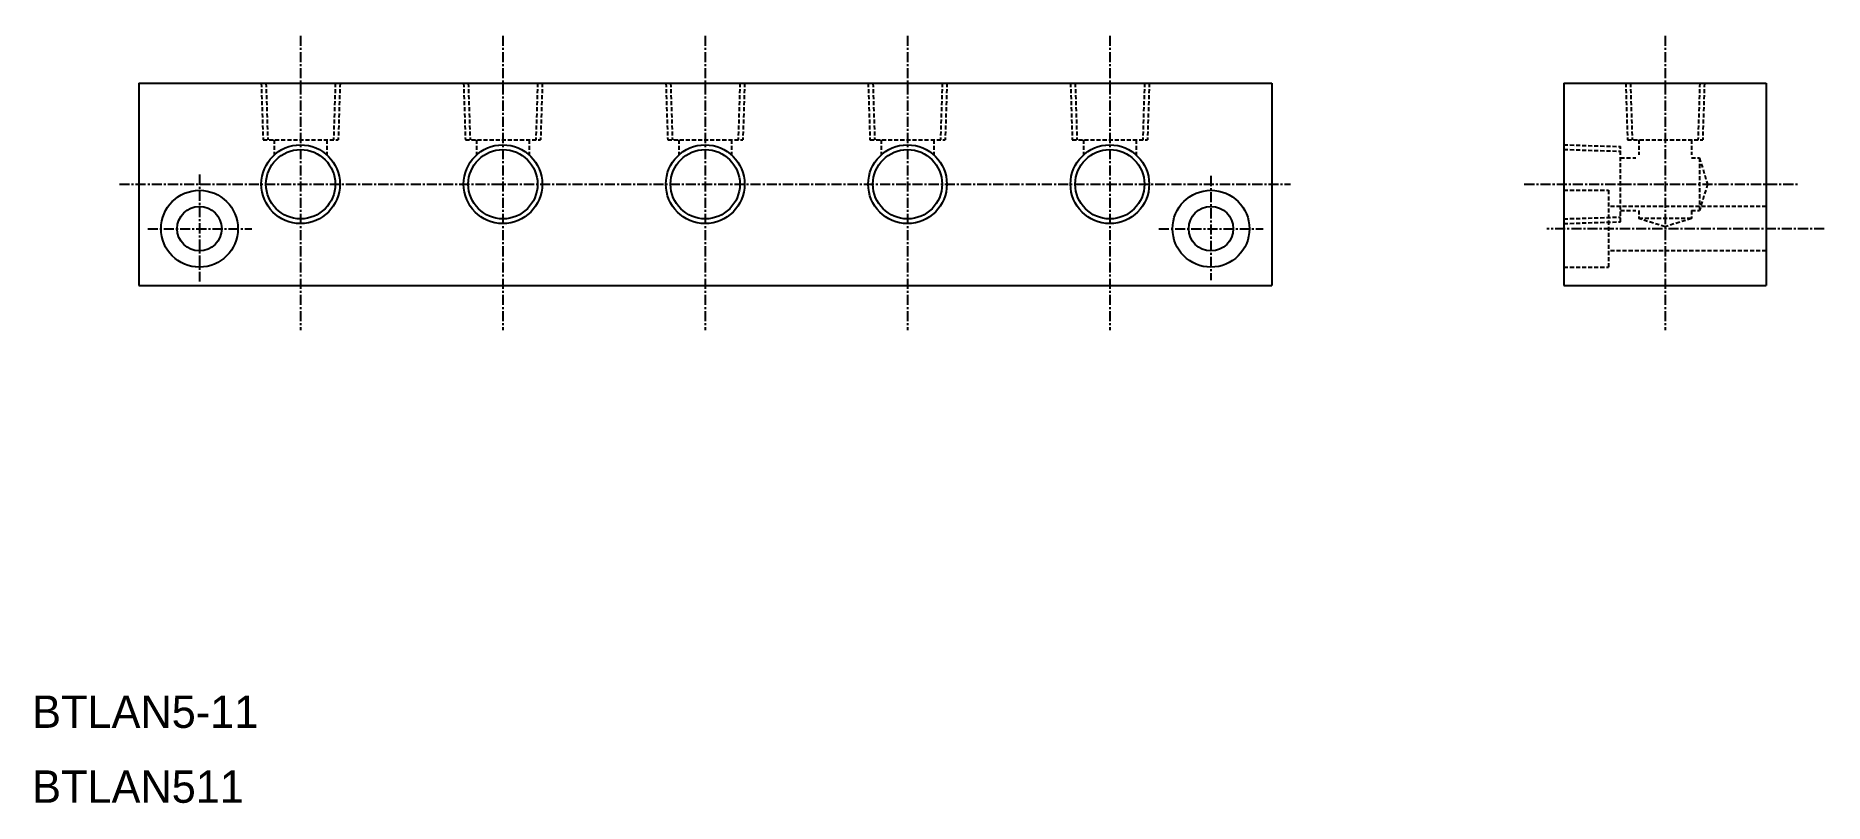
# Model space of a CAD drawing. Extents: x 5836 to 6057, y 23644 to 23739.
import ezdxf

# ---------------------------------------------------------------- set-up
doc = ezdxf.new("R2010")
doc.units = 0
doc.linetypes.add('CENTER', pattern=[2, 1.25, -0.25, 0.25, -0.25])
doc.linetypes.add('DASHED', pattern=[0.75, 0.5, -0.25])
doc.layers.get('0').update_dxf_attribs({"linetype": 'CONTINUOUS'})
doc.layers.add('CENTER', color=1, linetype='CENTER')

msp = doc.modelspace()

# ---------------------------------------------------------------- linework, layer by layer
at = {"color": 7, "linetype": 'CONTINUOUS'}
for p, q in [((5848.8, 23732.72), (5988.8, 23732.72)), ((5848.8, 23732.72), (5848.8, 23707.72)), ((5988.8, 23732.72), (5988.8, 23707.72)), ((5848.8, 23707.72), (5988.8, 23707.72))]:
    msp.add_line(p, q, dxfattribs=at)
at = {"color": 3, "linetype": 'DASHED'}
for p, q in [((5863.94, 23732.72), (5864.16, 23725.72)), ((5864.52, 23732.72), (5864.74, 23725.72)), ((5873.09, 23732.72), (5872.87, 23725.72)), ((5873.67, 23732.72), (5873.45, 23725.72)), ((5888.94, 23732.72), (5889.16, 23725.72)), ((5889.52, 23732.72), (5889.74, 23725.72)), ((5898.09, 23732.72), (5897.87, 23725.72)), ((5898.67, 23732.72), (5898.45, 23725.72)), ((5913.94, 23732.72), (5914.16, 23725.72)), ((5914.52, 23732.72), (5914.74, 23725.72)), ((5923.09, 23732.72), (5922.87, 23725.72)), ((5923.67, 23732.72), (5923.45, 23725.72)), ((5938.94, 23732.72), (5939.16, 23725.72)), ((5939.52, 23732.72), (5939.74, 23725.72)), ((5948.09, 23732.72), (5947.87, 23725.72)), ((5948.67, 23732.72), (5948.45, 23725.72)), ((5963.94, 23732.72), (5964.16, 23725.72)), ((5964.52, 23732.72), (5964.74, 23725.72)), ((5973.09, 23732.72), (5972.87, 23725.72)), ((5973.67, 23732.72), (5973.45, 23725.72)), ((6032.55, 23732.72), (6032.77, 23725.72)), ((6033.13, 23732.72), (6033.35, 23725.72)), ((6041.7, 23732.72), (6041.48, 23725.72)), ((6042.28, 23732.72), (6042.06, 23725.72)), ((5864.16, 23725.72), (5873.45, 23725.72)), ((5865.55, 23725.72), (5865.55, 23723.84)), ((5872.05, 23725.72), (5872.05, 23723.84)), ((5889.16, 23725.72), (5898.45, 23725.72)), ((5890.55, 23725.72), (5890.55, 23723.84)), ((5897.05, 23725.72), (5897.05, 23723.84)), ((5914.16, 23725.72), (5923.45, 23725.72)), ((5915.55, 23725.72), (5915.55, 23723.84)), ((5922.05, 23725.72), (5922.05, 23723.84)), ((5939.16, 23725.72), (5948.45, 23725.72)), ((5940.55, 23725.72), (5940.55, 23723.84)), ((5947.05, 23725.72), (5947.05, 23723.84)), ((5964.16, 23725.72), (5973.45, 23725.72)), ((5965.55, 23725.72), (5965.55, 23723.84)), ((5972.05, 23725.72), (5972.05, 23723.84)), ((6032.77, 23725.72), (6042.06, 23725.72)), ((6034.16, 23725.72), (6034.16, 23723.84)), ((6040.66, 23725.72), (6040.66, 23723.84)), ((6024.91, 23725.09), (6031.91, 23724.87)), ((6024.91, 23724.51), (6031.91, 23724.29)), ((6031.91, 23715.58), (6031.91, 23724.87)), ((6031.91, 23723.47), (6033.79, 23723.47)), ((6040.66, 23723.47), (6041.66, 23723.47)), ((6041.66, 23723.47), (6041.66, 23716.97)), ((6041.66, 23723.47), (6042.66, 23720.22)), ((6024.91, 23719.47), (6030.41, 23719.47)), ((6030.41, 23719.47), (6030.41, 23709.97)), ((6042.66, 23720.22), (6041.66, 23716.97)), ((6049.91, 23717.47), (6030.41, 23717.47)), ((6031.91, 23716.97), (6033.79, 23716.97)), ((6034.16, 23716.97), (6034.16, 23715.97)), ((6040.66, 23716.97), (6041.66, 23716.97)), ((6040.66, 23716.97), (6040.66, 23715.97)), ((6024.91, 23715.94), (6031.91, 23716.16)), ((6024.91, 23715.36), (6031.91, 23715.58)), ((6040.66, 23715.97), (6034.16, 23715.97)), ((6037.41, 23714.97), (6034.16, 23715.97)), ((6040.66, 23715.97), (6037.41, 23714.97)), ((6024.91, 23709.97), (6030.41, 23709.97)), ((6049.91, 23711.97), (6030.41, 23711.97))]:
    msp.add_line(p, q, dxfattribs=at)
for p, q in [((5883.8, 23732.72), (5883.8, 23732.72)), ((5918.8, 23732.72), (5918.8, 23732.72)), ((6024.91, 23732.72), (6049.91, 23732.72)), ((6024.91, 23732.72), (6024.91, 23707.72)), ((6049.91, 23732.72), (6049.91, 23707.72)), ((6024.91, 23707.72), (6049.91, 23707.72))]:
    msp.add_line(p, q)
at = {"color": 3, "linetype": 'CONTINUOUS'}
for centre in [(5868.8, 23720.22), (5893.8, 23720.22), (5918.8, 23720.22), (5943.8, 23720.22), (5968.8, 23720.22)]:
    msp.add_circle(centre, 4.86, dxfattribs=at)
at = {"color": 7, "linetype": 'CONTINUOUS'}
for centre, radius in [((5868.8, 23720.22), 4.28), ((5893.8, 23720.22), 4.28), ((5918.8, 23720.22), 4.28), ((5943.8, 23720.22), 4.28), ((5968.8, 23720.22), 4.28), ((5856.3, 23714.72), 4.75), ((5981.3, 23714.72), 4.75), ((5856.3, 23714.72), 2.75), ((5981.3, 23714.72), 2.75)]:
    msp.add_circle(centre, radius, dxfattribs=at)
at = {"layer": 'CENTER', "color": 1, "linetype": 'CENTER'}
for p, q in [((5868.8, 23738.55), (5868.8, 23702.21)), ((5893.8, 23738.55), (5893.8, 23702.21)), ((5918.8, 23738.55), (5918.8, 23702.21)), ((5943.8, 23738.55), (5943.8, 23702.21)), ((5968.8, 23738.55), (5968.8, 23702.21)), ((6037.41, 23738.55), (6037.41, 23702.21)), ((5856.3, 23721.4), (5856.3, 23708.22)), ((5981.3, 23721.24), (5981.3, 23708.38)), ((5846.4, 23720.22), (5991.13, 23720.22)), ((6020.02, 23720.22), (6053.98, 23720.22)), ((5849.9, 23714.72), (5862.77, 23714.72)), ((5974.86, 23714.72), (5987.73, 23714.72)), ((6057.08, 23714.72), (6022.82, 23714.72))]:
    msp.add_line(p, q, dxfattribs=at)

# ---------------------------------------------------------------- texts
at = {"color": 7, "linetype": 'CONTINUOUS'}
for s, p in [('BTLAN5-11', (5835.63, 23653.06)), ('BTLAN511', (5835.63, 23643.81))]:
    msp.add_text(s, height=4, dxfattribs=at).set_placement(p)

doc.saveas('drawing.dxf')
